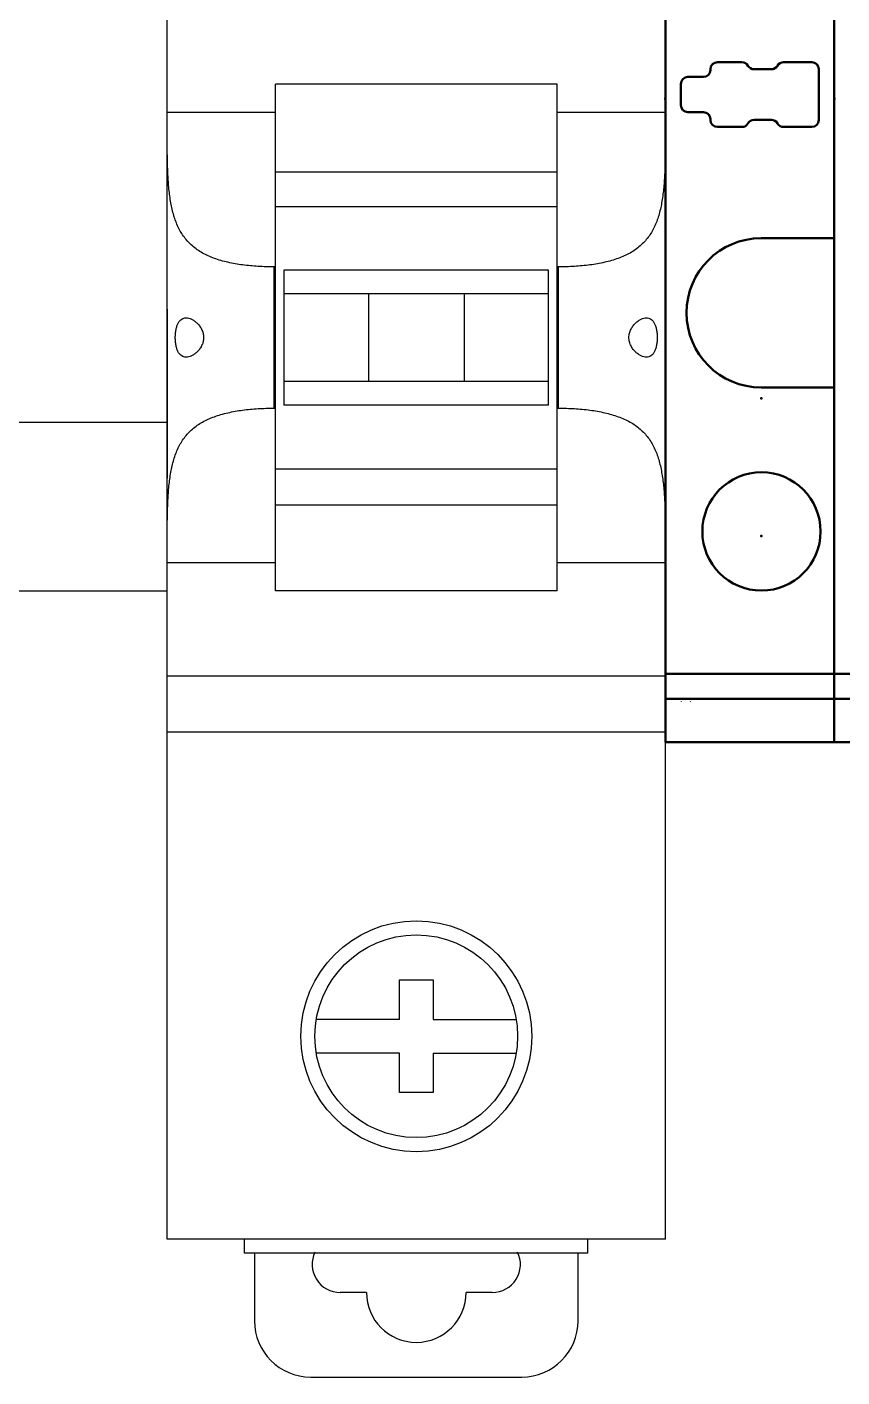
# Model space of a CAD drawing. Header units: millimetres. Extents: x -72 to 2978, y -1067 to 2817.
# Drawn here: x 523.55 to 552.5, y 739.02 to 786.95 of the extents above; entities that cross this region are included whole.
import ezdxf

# ---------------------------------------------------------------- set-up
doc = ezdxf.new("R2010")
doc.units = ezdxf.units.MM
doc.linetypes.add('Dashed', pattern=[2, 1, -1])
for name, color, linetype, lineweight in [('2d ConnectionPoints', 7, 'Continuous', 50), ('AM_0', 7, 'Continuous', 50), ('AM_4', 3, 'Continuous', 25), ('AM_9', 6, 'Dashed', 25)]:
    doc.layers.add(name, color=color, linetype=linetype, lineweight=lineweight)

msp = doc.modelspace()

# ---------------------------------------------------------------- linework, layer by layer
at = {"color": 7, "linetype": 'Continuous'}
for p, q in [((528.53, 743.918), (528.53, 824.918)), ((546.23, 743.918), (546.23, 824.918)), ((532.38, 766.928), (532.38, 784.928)), ((542.38, 784.928), (532.38, 784.928)), ((542.38, 766.928), (542.38, 784.928)), ((528.53, 783.931), (532.38, 783.931)), ((542.38, 783.931), (546.23, 783.931)), ((532.38, 781.816), (542.38, 781.816)), ((532.38, 780.586), (542.38, 780.586)), ((532.33, 773.419), (532.33, 778.436)), ((532.38, 778.436), (532.33, 778.436)), ((532.68, 778.324), (532.68, 777.477)), ((542.08, 778.324), (532.68, 778.324)), ((542.08, 777.477), (542.08, 778.324)), ((542.43, 778.436), (542.38, 778.436)), ((542.43, 773.419), (542.43, 778.436)), ((532.68, 777.476), (532.68, 773.531)), ((533.88, 777.476), (532.68, 777.476)), ((539.08, 777.476), (533.88, 777.476)), ((535.68, 777.476), (535.68, 774.377)), ((539.08, 777.476), (539.079, 774.377)), ((542.08, 777.476), (539.08, 777.476)), ((542.08, 773.531), (542.08, 777.476)), ((532.68, 774.377), (542.08, 774.377)), ((532.33, 773.419), (532.38, 773.419)), ((542.08, 773.531), (532.68, 773.531)), ((542.38, 773.419), (542.43, 773.419)), ((542.38, 771.248), (532.38, 771.248)), ((532.38, 769.982), (542.38, 769.982)), ((532.38, 767.924), (528.53, 767.924)), ((546.23, 767.924), (542.38, 767.924)), ((542.38, 766.928), (532.38, 766.928)), ((528.53, 763.918), (546.23, 763.918)), ((546.23, 761.918), (528.53, 761.918)), ((536.78, 753.118), (537.98, 753.118)), ((536.78, 751.718), (536.78, 753.118)), ((537.98, 753.118), (537.98, 751.718)), ((536.78, 751.718), (533.83, 751.718)), ((537.98, 751.718), (540.929, 751.718)), ((536.78, 750.518), (533.83, 750.518)), ((536.78, 749.118), (536.78, 750.518)), ((537.98, 750.518), (540.929, 750.518)), ((537.98, 750.518), (537.98, 749.118)), ((537.98, 749.118), (536.78, 749.118)), ((546.23, 743.918), (528.53, 743.918)), ((531.28, 743.418), (531.28, 743.918)), ((543.48, 743.418), (543.48, 743.918)), ((543.48, 743.418), (531.28, 743.418)), ((531.63, 743.418), (531.63, 741.018)), ((543.13, 741.018), (543.13, 743.418)), ((535.611, 742.018), (534.68, 742.018)), ((540.08, 742.018), (539.149, 742.018)), ((533.63, 739.018), (541.13, 739.018))]:
    msp.add_line(p, q, dxfattribs=at)
for p, q in [((528.53, 776.936), (528.53, 770.936)), ((546.23, 770.936), (546.23, 776.936))]:
    msp.add_line(p, q)
at = {"color": 6, "linetype": 'ByBlock'}
for p, q in [((522.376, 772.918), (528.53, 772.918)), ((528.53, 766.918), (522.376, 766.918))]:
    msp.add_line(p, q, dxfattribs=at)
at = {"color": 7, "linetype": 'Continuous'}
for radius in [4.1, 3.6]:
    msp.add_circle((537.38, 751.118), radius, dxfattribs=at)
for centre, radius, start, end in [((534.68, 743.018), 1, 154.0053, 270), ((540.08, 743.018), 1, 270, 25.9947), ((537.38, 742.018), 1.769, 180, 0), ((533.63, 741.018), 2, 180, 270), ((541.13, 741.018), 2, 270, 0)]:
    msp.add_arc(centre, radius, start, end, dxfattribs=at)
for points, knots in [([(532.33, 778.436), (532.14, 778.436), (531.766, 778.447), (531.216, 778.498), (530.775, 778.573), (530.442, 778.658), (530.136, 778.757), (529.786, 778.912), (529.421, 779.164), (529.129, 779.478), (528.91, 779.848), (528.755, 780.264), (528.653, 780.719), (528.589, 781.206), (528.554, 781.719), (528.537, 782.253), (528.529, 782.993), (528.53, 783.554), (528.53, 783.931)], [0, 0, 0, 0, 0.07078, 0.139987, 0.206206, 0.237857, 0.26842, 0.326241, 0.380415, 0.432713, 0.485354, 0.540138, 0.598017, 0.659194, 0.723415, 0.790202, 0.858974, 1, 1, 1, 1]), ([(546.23, 783.931), (546.23, 783.554), (546.231, 782.993), (546.222, 782.253), (546.205, 781.719), (546.17, 781.206), (546.106, 780.719), (546.004, 780.264), (545.85, 779.848), (545.631, 779.478), (545.338, 779.164), (544.974, 778.912), (544.623, 778.757), (544.318, 778.658), (543.985, 778.573), (543.543, 778.498), (542.994, 778.447), (542.619, 778.436), (542.43, 778.436)], [0, 0, 0, 0, 0.141026, 0.209798, 0.276585, 0.340806, 0.401983, 0.459862, 0.514646, 0.567287, 0.619585, 0.673759, 0.73158, 0.762143, 0.793794, 0.860013, 0.92922, 1, 1, 1, 1]), ([(528.82, 775.928), (528.82, 775.977), (528.824, 776.072), (528.843, 776.21), (528.874, 776.334), (528.918, 776.44), (528.974, 776.525), (529.042, 776.586), (529.119, 776.621), (529.174, 776.628), (529.202, 776.628)], [0, 0, 0, 0, 0.166485, 0.32576, 0.471923, 0.601472, 0.714318, 0.814042, 0.906983, 1, 1, 1, 1]), ([(529.202, 776.628), (529.267, 776.628), (529.37, 776.597), (529.494, 776.524), (529.589, 776.446), (529.678, 776.348), (529.756, 776.227), (529.811, 776.085), (529.825, 775.981), (529.825, 775.928)], [0, 0, 0, 0, 0.192565, 0.303251, 0.423797, 0.554199, 0.694427, 0.843968, 1, 1, 1, 1]), ([(544.934, 775.928), (544.934, 775.981), (544.948, 776.085), (545.004, 776.227), (545.081, 776.348), (545.17, 776.446), (545.266, 776.524), (545.389, 776.597), (545.492, 776.628), (545.558, 776.628)], [0, 0, 0, 0, 0.15603, 0.305572, 0.4458, 0.576202, 0.696749, 0.807435, 1, 1, 1, 1]), ([(545.558, 776.628), (545.585, 776.628), (545.64, 776.621), (545.718, 776.586), (545.786, 776.525), (545.841, 776.44), (545.885, 776.334), (545.916, 776.21), (545.935, 776.072), (545.939, 775.977), (545.939, 775.928)], [0, 0, 0, 0, 0.093016, 0.185958, 0.285682, 0.398528, 0.528077, 0.67424, 0.833516, 1, 1, 1, 1]), ([(529.202, 775.228), (529.174, 775.228), (529.119, 775.234), (529.042, 775.27), (528.974, 775.33), (528.918, 775.415), (528.874, 775.521), (528.843, 775.645), (528.824, 775.783), (528.82, 775.879), (528.82, 775.928)], [0, 0, 0, 0, 0.093017, 0.185958, 0.285682, 0.398528, 0.528077, 0.67424, 0.833516, 1, 1, 1, 1]), ([(529.825, 775.928), (529.825, 775.875), (529.811, 775.771), (529.756, 775.629), (529.678, 775.508), (529.589, 775.409), (529.494, 775.331), (529.37, 775.258), (529.267, 775.228), (529.202, 775.228)], [0, 0, 0, 0, 0.15603, 0.305572, 0.4458, 0.576202, 0.696749, 0.807435, 1, 1, 1, 1]), ([(545.558, 775.228), (545.492, 775.228), (545.389, 775.258), (545.266, 775.331), (545.17, 775.409), (545.081, 775.508), (545.004, 775.629), (544.948, 775.771), (544.934, 775.875), (544.934, 775.928)], [0, 0, 0, 0, 0.192565, 0.303251, 0.423797, 0.554199, 0.694427, 0.843968, 1, 1, 1, 1]), ([(545.939, 775.928), (545.939, 775.879), (545.935, 775.783), (545.916, 775.645), (545.885, 775.521), (545.841, 775.415), (545.786, 775.33), (545.718, 775.27), (545.64, 775.234), (545.585, 775.228), (545.558, 775.228)], [0, 0, 0, 0, 0.166485, 0.32576, 0.471923, 0.601472, 0.714318, 0.814042, 0.906983, 1, 1, 1, 1]), ([(528.53, 767.924), (528.53, 768.301), (528.529, 768.862), (528.537, 769.602), (528.554, 770.137), (528.589, 770.65), (528.653, 771.136), (528.755, 771.591), (528.91, 772.007), (529.129, 772.378), (529.421, 772.692), (529.786, 772.943), (530.136, 773.098), (530.442, 773.197), (530.775, 773.282), (531.216, 773.358), (531.766, 773.408), (532.14, 773.419), (532.33, 773.419)], [0, 0, 0, 0, 0.141026, 0.209798, 0.276585, 0.340806, 0.401983, 0.459862, 0.514646, 0.567287, 0.619585, 0.673759, 0.73158, 0.762143, 0.793794, 0.860013, 0.92922, 1, 1, 1, 1]), ([(542.43, 773.419), (542.619, 773.419), (542.994, 773.408), (543.543, 773.358), (543.985, 773.282), (544.318, 773.197), (544.623, 773.098), (544.974, 772.943), (545.338, 772.692), (545.631, 772.378), (545.85, 772.007), (546.004, 771.591), (546.106, 771.136), (546.17, 770.65), (546.205, 770.137), (546.222, 769.602), (546.231, 768.862), (546.23, 768.301), (546.23, 767.924)], [0, 0, 0, 0, 0.07078, 0.139987, 0.206206, 0.237857, 0.26842, 0.326241, 0.380415, 0.432713, 0.485354, 0.540138, 0.598017, 0.659194, 0.723415, 0.790202, 0.858974, 1, 1, 1, 1])]:
    msp.add_open_spline(points, degree=3, knots=knots, dxfattribs=at)
at = {"layer": '2d ConnectionPoints'}
for p in [(546.23, 784.418), (546.23, 784.418), (546.23, 784.393), (546.23, 784.393), (552.23, 784.418), (552.23, 784.418), (552.23, 784.418), (552.23, 784.418), (552.23, 784.393), (552.23, 784.393), (552.23, 784.393), (552.23, 784.393), (549.643, 773.772), (549.643, 768.882), (549.643, 768.882)]:
    msp.add_point(p, dxfattribs=at)
at = {"layer": 'AM_0'}
for p, q in [((546.23, 807.545), (546.23, 761.562)), ((546.23, 807.545), (546.23, 761.562)), ((552.23, 807.545), (552.23, 761.562)), ((552.23, 807.545), (552.23, 761.562)), ((552.23, 807.545), (552.23, 761.562)), ((552.23, 807.545), (552.23, 761.562)), ((548.947, 785.704), (548.08, 785.704)), ((551.43, 785.704), (550.43, 785.704)), ((547.83, 785.454), (547.83, 785.429)), ((549.997, 785.454), (549.38, 785.454)), ((551.68, 783.654), (551.68, 785.454)), ((546.78, 784.179), (546.78, 784.929)), ((547.58, 785.179), (547.03, 785.179)), ((547.58, 783.929), (547.03, 783.929)), ((547.83, 783.654), (547.83, 783.679)), ((548.947, 783.404), (548.08, 783.404)), ((549.997, 783.654), (549.38, 783.654)), ((551.43, 783.404), (550.43, 783.404)), ((552.23, 779.454), (549.63, 779.454)), ((552.23, 774.154), (549.63, 774.154)), ((546.23, 763.981), (552.23, 763.981)), ((552.23, 763.981), (558.23, 763.981)), ((546.23, 763.1), (552.23, 763.1)), ((552.23, 763.1), (558.23, 763.1)), ((546.23, 761.562), (552.23, 761.562)), ((552.23, 761.562), (558.23, 761.562))]:
    msp.add_line(p, q, dxfattribs=at)
msp.add_circle((549.643, 769.043), 2.1, dxfattribs=at)
for centre, radius, start, end in [((548.08, 785.454), 0.25, 90, 180), ((548.947, 785.454), 0.25, 30, 90), ((550.43, 785.454), 0.25, 90, 150), ((551.43, 785.454), 0.25, 0, 90), ((547.58, 785.429), 0.25, 270, 0), ((549.38, 785.704), 0.25, 210, 270), ((549.997, 785.704), 0.25, 270, 330), ((547.03, 784.929), 0.25, 90, 180), ((547.03, 784.179), 0.25, 180, 270), ((547.58, 783.679), 0.25, 360, 90), ((548.08, 783.654), 0.25, 180, 270), ((548.947, 783.654), 0.25, 270, 330), ((549.38, 783.404), 0.25, 90, 150), ((549.997, 783.404), 0.25, 30, 90), ((550.43, 783.654), 0.25, 210, 270), ((551.43, 783.654), 0.25, 270, 360), ((549.63, 776.804), 2.65, 90, 270)]:
    msp.add_arc(centre, radius, start, end, dxfattribs=at)
at = {"layer": 'AM_4'}
msp.add_lwpolyline([(546.799, 762.994), (546.801, 763.003), (546.803, 763.009)], dxfattribs=at)
at = {"layer": 'AM_9'}
msp.add_lwpolyline([(547.108, 762.997), (547.121, 763.009), (547.123, 763.009)], dxfattribs=at)

doc.saveas('drawing.dxf')
